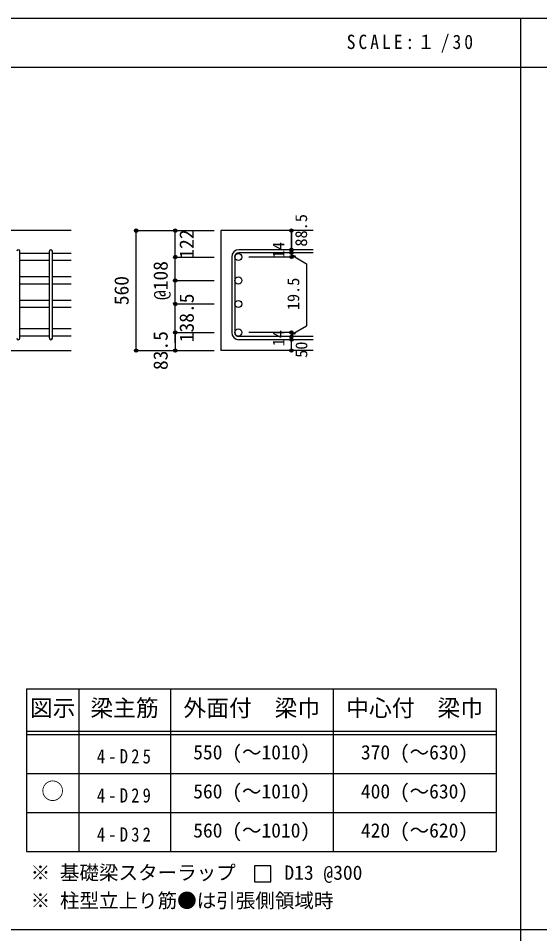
# Model space of a CAD drawing. Units: millimetres at full size, sheet at 1:30, with parts at other scales. Extents: x -5973 to 5954, y -4195 to 4201.
# Drawn here: x -3439 to -1037, y -15 to 4201 of the extents above; entities that cross this region are included whole.
import ezdxf
from ezdxf.enums import TextEntityAlignment as Align

# ---------------------------------------------------------------- set-up
doc = ezdxf.new("R2010")
doc.units = ezdxf.units.MM
doc.header["$LTSCALE"] = 30
doc.header["$PDMODE"] = 32
doc.header["$PDSIZE"] = 15
for name, color, linetype in [('0-1_躯体線', 2, 'Continuous'), ('0-5_基礎梁筋', 7, 'Continuous'), ('0-6_スタラップ筋', 7, 'Continuous'), ('0-D_寸法', 4, 'Continuous'), ('6-7_文字', 7, 'Continuous'), ('6-E_枠', 7, 'Continuous'), ('F-0_枠', 6, 'Continuous')]:
    doc.layers.add(name, color=color, linetype=linetype)
doc.styles.add('ＭＳ ゴシック', font='')
doc.styles.get('ＭＳ ゴシック').set_extended_font_data('MS Gothic')

msp = doc.modelspace()

# ---------------------------------------------------------------- linework, layer by layer
at = {"layer": '0-1_躯体線'}
for p, q in [((-3195.8, 3223.3), (-4995.8, 3223.3)), ((-2080.8, 3223.3), (-2505.8, 3223.3)), ((-2505.8, 3223.3), (-2505.8, 2670.8)), ((-3595.8, 2670.8), (-3195.8, 2670.8)), ((-2080.8, 2670.8), (-2505.8, 2670.8))]:
    msp.add_line(p, q, dxfattribs=at)
at = {"layer": '0-5_基礎梁筋'}
for p, q in [((-3295.8, 3118.1), (-3431.8, 3118.1)), ((-3295.8, 3085.1), (-3431.8, 3085.1)), ((-3195.8, 3118.1), (-3281.8, 3118.1)), ((-3195.8, 3085.1), (-3281.8, 3085.1)), ((-3295.8, 3009.95), (-3431.8, 3009.95)), ((-3195.8, 3009.95), (-3281.8, 3009.95)), ((-3295.8, 2976.95), (-3431.8, 2976.95)), ((-3195.8, 2976.95), (-3281.8, 2976.95)), ((-3295.8, 2901.8), (-3431.8, 2901.8)), ((-3295.8, 2868.8), (-3431.8, 2868.8)), ((-3195.8, 2901.8), (-3281.8, 2901.8)), ((-3195.8, 2868.8), (-3281.8, 2868.8)), ((-3295.8, 2770.8), (-3431.8, 2770.8)), ((-3195.8, 2770.8), (-3281.8, 2770.8)), ((-3295.8, 2737.8), (-3431.8, 2737.8)), ((-3195.8, 2737.8), (-3281.8, 2737.8))]:
    msp.add_line(p, q, dxfattribs=at)
at = {"layer": '0-5_基礎梁筋', "color": 3}
for centre in [(-2425.3, 3101.6), (-2425.3, 2993.45), (-2425.3, 2885.3), (-2425.3, 2754.3)]:
    msp.add_circle(centre, 16.5, dxfattribs=at)
at = {"layer": '0-6_スタラップ筋'}
for p, q in [((-3431.8, 2727.8), (-3431.8, 3128.1)), ((-3295.8, 2727.8), (-3295.8, 3128.1)), ((-3281.8, 2727.8), (-3281.8, 3128.1)), ((-2080.8, 3135.1), (-2422.3, 3135.1)), ((-2080.8, 3121.1), (-2422.3, 3121.1)), ((-2455.8, 3101.6), (-2455.8, 2754.3)), ((-2441.8, 3101.6), (-2441.8, 2754.3)), ((-2080.8, 2734.8), (-2422.3, 2734.8)), ((-2080.8, 2720.8), (-2422.3, 2720.8))]:
    msp.add_line(p, q, dxfattribs=at)
for centre, radius, start, end in [((-3438.8, 3128.1), 7, 0, 180), ((-3288.8, 3128.1), 7, 0, 180), ((-2422.3, 3101.6), 33.5, 90, 180), ((-2422.3, 3101.6), 19.5, 90, 180), ((-2422.3, 2754.3), 33.5, 180, 270), ((-2422.3, 2754.3), 19.5, 180, 270), ((-3438.8, 2727.8), 7, 180, 0), ((-3288.8, 2727.8), 7, 180, 0)]:
    msp.add_arc(centre, radius, start, end, dxfattribs=at)
at = {"layer": '0-D_寸法'}
for p, q in [((-2895.8, 3223.3), (-2715.8, 3223.3)), ((-2895.8, 3223.3), (-2715.8, 3223.3)), ((-2895.8, 2670.8), (-2895.8, 3223.3)), ((-2895.8, 2670.8), (-2895.8, 3223.3)), ((-2895.8, 2670.8), (-2895.8, 3223.3)), ((-2715.8, 3223.3), (-2535.8, 3223.3)), ((-2715.8, 3223.3), (-2535.8, 3223.3)), ((-2180.8, 3121.1), (-2180.8, 3135.1)), ((-2180.8, 3121.1), (-2180.8, 3101.6)), ((-2715.8, 3101.6), (-2535.8, 3101.6)), ((-2715.8, 3101.6), (-2535.8, 3101.6)), ((-2180.8, 3101.6), (-2376.89, 3101.6)), ((-2180.8, 3111.35), (-2161.48, 3106.18)), ((-2180.8, 3111.35), (-2110.74, 3070.9)), ((-2110.74, 3070.9), (-2110.74, 2785)), ((-2715.8, 2993.45), (-2535.8, 2993.45)), ((-2715.8, 2993.45), (-2535.8, 2993.45)), ((-2715.8, 2754.3), (-2715.8, 2974.6)), ((-2715.8, 2885.3), (-2535.8, 2885.3)), ((-2715.8, 2885.3), (-2535.8, 2885.3)), ((-2180.8, 2744.55), (-2110.74, 2785)), ((-2715.8, 2754.3), (-2535.8, 2754.3)), ((-2180.8, 2754.3), (-2376.89, 2754.3)), ((-2180.8, 2734.8), (-2180.8, 2754.3)), ((-2180.8, 2744.55), (-2161.48, 2749.73)), ((-2180.8, 2720.8), (-2180.8, 2734.8)), ((-2180.8, 2670.8), (-2180.8, 2720.8)), ((-2895.8, 2670.8), (-2715.8, 2670.8)), ((-2715.8, 2670.8), (-2535.8, 2670.8))]:
    msp.add_line(p, q, dxfattribs=at)
for points in [[(-2715.8, 2974.6), (-2715.8, 3101.6), (-2715.8, 3223.3)], [(-2180.8, 3223.3), (-2180.8, 3135.1), (-2180.8, 3223.3)], [(-2715.8, 2706.83), (-2715.8, 2754.3), (-2715.8, 2670.8)]]:
    msp.add_lwpolyline(points, dxfattribs=at)
for centre, radius in [((-2895.8, 3223.3), 8), ((-2895.8, 3223.3), 7.2), ((-2895.8, 3223.3), 6.4), ((-2895.8, 3223.3), 5.6), ((-2895.8, 3223.3), 4.8), ((-2895.8, 3223.3), 4), ((-2895.8, 3223.3), 3.2), ((-2895.8, 3223.3), 2.4), ((-2895.8, 3223.3), 1.6), ((-2895.8, 3223.3), 0.8), ((-2715.8, 3223.3), 8), ((-2715.8, 3223.3), 7.2), ((-2715.8, 3223.3), 6.4), ((-2715.8, 3223.3), 5.6), ((-2715.8, 3223.3), 4.8), ((-2715.8, 3223.3), 4), ((-2715.8, 3223.3), 3.2), ((-2715.8, 3223.3), 2.4), ((-2715.8, 3223.3), 1.6), ((-2715.8, 3223.3), 0.8), ((-2180.8, 3223.3), 4), ((-2180.8, 3223.3), 3.6), ((-2180.8, 3223.3), 3.2), ((-2180.8, 3223.3), 2.8), ((-2180.8, 3223.3), 2.4), ((-2180.8, 3223.3), 2), ((-2180.8, 3223.3), 1.6), ((-2180.8, 3223.3), 1.2), ((-2180.8, 3223.3), 0.8), ((-2180.8, 3223.3), 0.4), ((-2180.8, 3135.1), 4), ((-2180.8, 3121.1), 4), ((-2180.8, 3135.1), 3.6), ((-2180.8, 3121.1), 3.6), ((-2180.8, 3135.1), 3.2), ((-2180.8, 3121.1), 3.2), ((-2180.8, 3135.1), 2.8), ((-2180.8, 3121.1), 2.8), ((-2180.8, 3135.1), 2.4), ((-2180.8, 3121.1), 2.4), ((-2180.8, 3135.1), 2), ((-2180.8, 3121.1), 2), ((-2180.8, 3135.1), 1.6), ((-2180.8, 3121.1), 1.6), ((-2180.8, 3135.1), 1.2), ((-2180.8, 3121.1), 1.2), ((-2180.8, 3135.1), 0.8), ((-2180.8, 3121.1), 0.8), ((-2180.8, 3135.1), 0.4), ((-2180.8, 3121.1), 0.4), ((-2715.8, 3101.6), 8), ((-2715.8, 3101.6), 7.2), ((-2715.8, 3101.6), 6.4), ((-2715.8, 3101.6), 5.6), ((-2715.8, 3101.6), 4.8), ((-2715.8, 3101.6), 4), ((-2715.8, 3101.6), 3.2), ((-2715.8, 3101.6), 2.4), ((-2715.8, 3101.6), 1.6), ((-2715.8, 3101.6), 0.8), ((-2180.8, 3101.6), 4), ((-2180.8, 3101.6), 3.6), ((-2180.8, 3101.6), 3.2), ((-2180.8, 3101.6), 2.8), ((-2180.8, 3101.6), 2.4), ((-2180.8, 3101.6), 2), ((-2180.8, 3101.6), 1.6), ((-2180.8, 3101.6), 1.2), ((-2180.8, 3101.6), 0.8), ((-2180.8, 3101.6), 0.4), ((-2715.8, 2993.45), 8), ((-2715.8, 2993.45), 7.2), ((-2715.8, 2993.45), 6.4), ((-2715.8, 2993.45), 5.6), ((-2715.8, 2993.45), 4.8), ((-2715.8, 2993.45), 4), ((-2715.8, 2993.45), 3.2), ((-2715.8, 2993.45), 2.4), ((-2715.8, 2993.45), 1.6), ((-2715.8, 2993.45), 0.8), ((-2715.8, 2885.3), 8), ((-2715.8, 2885.3), 7.2), ((-2715.8, 2885.3), 6.4), ((-2715.8, 2885.3), 5.6), ((-2715.8, 2885.3), 4.8), ((-2715.8, 2885.3), 4), ((-2715.8, 2885.3), 3.2), ((-2715.8, 2885.3), 2.4), ((-2715.8, 2885.3), 1.6), ((-2715.8, 2885.3), 0.8), ((-2715.8, 2754.3), 8), ((-2715.8, 2754.3), 7.2), ((-2715.8, 2754.3), 6.4), ((-2715.8, 2754.3), 5.6), ((-2715.8, 2754.3), 4.8), ((-2715.8, 2754.3), 4), ((-2715.8, 2754.3), 3.2), ((-2715.8, 2754.3), 2.4), ((-2715.8, 2754.3), 1.6), ((-2715.8, 2754.3), 0.8), ((-2180.8, 2754.3), 4), ((-2180.8, 2754.3), 3.6), ((-2180.8, 2754.3), 3.2), ((-2180.8, 2754.3), 2.8), ((-2180.8, 2754.3), 2.4), ((-2180.8, 2754.3), 2), ((-2180.8, 2754.3), 1.6), ((-2180.8, 2754.3), 1.2), ((-2180.8, 2754.3), 0.8), ((-2180.8, 2754.3), 0.4), ((-2180.8, 2734.8), 4), ((-2180.8, 2720.8), 4), ((-2180.8, 2734.8), 3.6), ((-2180.8, 2720.8), 3.6), ((-2180.8, 2734.8), 3.2), ((-2180.8, 2720.8), 3.2), ((-2180.8, 2734.8), 2.8), ((-2180.8, 2720.8), 2.8), ((-2180.8, 2734.8), 2.4), ((-2180.8, 2720.8), 2.4), ((-2180.8, 2734.8), 2), ((-2180.8, 2720.8), 2), ((-2180.8, 2734.8), 1.6), ((-2180.8, 2720.8), 1.6), ((-2180.8, 2734.8), 1.2), ((-2180.8, 2720.8), 1.2), ((-2180.8, 2734.8), 0.8), ((-2180.8, 2720.8), 0.8), ((-2180.8, 2734.8), 0.4), ((-2180.8, 2720.8), 0.4), ((-2895.8, 2670.8), 7.2), ((-2895.8, 2670.8), 6.4), ((-2895.8, 2670.8), 5.6), ((-2895.8, 2670.8), 4.8), ((-2895.8, 2670.8), 4), ((-2895.8, 2670.8), 3.2), ((-2895.8, 2670.8), 2.4), ((-2895.8, 2670.8), 1.6), ((-2895.8, 2670.8), 0.8), ((-2715.8, 2670.8), 7.2), ((-2715.8, 2670.8), 6.4), ((-2715.8, 2670.8), 5.6), ((-2715.8, 2670.8), 4.8), ((-2715.8, 2670.8), 4), ((-2715.8, 2670.8), 3.2), ((-2715.8, 2670.8), 2.4), ((-2715.8, 2670.8), 1.6), ((-2715.8, 2670.8), 0.8), ((-2180.8, 2670.8), 4), ((-2180.8, 2670.8), 3.6), ((-2180.8, 2670.8), 3.2), ((-2180.8, 2670.8), 2.8), ((-2180.8, 2670.8), 2.4), ((-2180.8, 2670.8), 2), ((-2180.8, 2670.8), 1.6), ((-2180.8, 2670.8), 1.2), ((-2180.8, 2670.8), 0.8), ((-2180.8, 2670.8), 0.4)]:
    msp.add_circle(centre, radius, dxfattribs=at)
at = {"layer": '0-D_寸法', "color": 7}
for p in [(-2895.8, 3223.3), (-2715.8, 3223.3), (-2180.8, 3223.3), (-2180.8, 3135.1), (-2180.8, 3121.1), (-2715.8, 3101.6), (-2180.8, 3101.6), (-2715.8, 2993.45), (-2715.8, 2885.3), (-2715.8, 2754.3), (-2180.8, 2754.3), (-2180.8, 2754.3), (-2180.8, 2734.8), (-2180.8, 2720.8), (-2895.8, 2670.8), (-2895.8, 2670.8), (-2715.8, 2670.8), (-2180.8, 2670.8)]:
    msp.add_point(p, dxfattribs=at)
at = {"layer": '6-7_文字'}
msp.add_lwpolyline([(-2351.11, 222.93), (-2276.11, 222.93), (-2276.11, 297.93), (-2351.11, 297.93)], close=True, dxfattribs=at)
at = {"layer": '6-E_枠', "color": 3}
for p, q in [((-3400.52, 1112.77), (-3400.52, 362.77)), ((-3400.52, 1112.77), (-1238, 1112.77)), ((-1238, 1112.77), (-1238, 362.77)), ((-3400.52, 362.77), (-1238, 362.77))]:
    msp.add_line(p, q, dxfattribs=at)
at = {"layer": '6-E_枠'}
for p, q in [((-3160.52, 1112.77), (-3160.52, 362.77)), ((-2738, 1112.77), (-2738, 362.77)), ((-1988, 1112.77), (-1988, 362.77)), ((-3400.52, 917.77), (-1238, 917.77)), ((-3400.52, 902.77), (-1238, 902.77)), ((-3400.52, 722.77), (-1238, 722.77)), ((-3400.52, 542.77), (-1238, 542.77))]:
    msp.add_line(p, q, dxfattribs=at)
at = {"layer": 'F-0_枠'}
msp.add_line((-5972.88, 4201.15), (5954.1, 4201.15), dxfattribs=at)
at = {"layer": 'F-0_枠', "color": 2}
for p, q in [((-1124.64, 4201.15), (-1124.64, -4195.24)), ((-5972.88, 3976.15), (3723.6, 3976.15)), ((3723.6, 2.95), (-5972.88, 2.95))]:
    msp.add_line(p, q, dxfattribs=at)

# ---------------------------------------------------------------- texts
at = {"layer": '0-D_寸法', "style": 'ＭＳ ゴシック'}
for s, height, p in [('88.5', 54.99, (-2091.9, 3149.71)), ('122', 65.98, (-2610.6, 3094.06)), ('14', 54.99, (-2196.03, 3096.44)), ('@108', 65.98, (-2730.8, 2903.45)), ('560', 65.98, (-2910.8, 2879.55)), ('19.5', 54.99, (-2128.05, 2856.82)), ('138.5', 65.98, (-2610.57, 2708.94)), ('83.5', 65.98, (-2730.8, 2580.8)), ('14', 54.99, (-2196.06, 2690.12)), ('50', 54.99, (-2090.8, 2637.3))]:
    msp.add_text(s, height=height, rotation=90, dxfattribs=at).set_placement(p, align=Align.BOTTOM_LEFT)
at = {"layer": '6-7_文字', "color": 2, "style": 'ＭＳ ゴシック'}
for s, p in [('図示', (-3385.52, 962.77)), ('梁主筋', (-3106.76, 962.77)), ('外面付\u3000梁巾', (-2678, 962.77)), ('中心付\u3000梁巾', (-1928, 962.77)), ('○', (-3333.02, 580.27))]:
    msp.add_text(s, height=76.98, dxfattribs=at).set_placement(p, align=Align.BOTTOM_LEFT)
at = {"layer": '6-7_文字', "style": 'ＭＳ ゴシック'}
for s, p in [('550 (～1010)', (-2633, 767.77)), ('370 (～630)', (-1860.5, 767.77)), ('560 (～1010)', (-2633, 587.77)), ('400 (～630)', (-1860.5, 587.77)), ('560 (～1010)', (-2633, 407.77)), ('420 (～620)', (-1860.5, 407.77)), ('※ 基礎梁スターラップ     D13 @300', (-3381.96, 213.19)), ('※ 柱型立上り筋●は引張側領域時', (-3381.96, 84.68))]:
    msp.add_text(s, height=65.98, dxfattribs=at).set_placement(p, align=Align.BOTTOM_LEFT)
at = {"layer": '6-7_文字', "color": 2, "insert": (-1925.98, 4043.65), "char_height": 65.98, "attachment_point": 7, "style": 'ＭＳ ゴシック'}
msp.add_mtext('\\T1.34;\\W0.9;SCALE:１/30', dxfattribs=at)
at = {"layer": '6-7_文字', "char_height": 65.98, "attachment_point": 7, "style": 'ＭＳ ゴシック'}
for s, insert in [('\\T1.38;\\W0.85;4-D25', (-3076.76, 767.77)), ('\\T1.38;\\W0.85;4-D29', (-3076.76, 587.77)), ('\\T1.38;\\W0.85;4-D32', (-3076.76, 407.77))]:
    msp.add_mtext(s, dxfattribs=dict(at, insert=insert))

doc.saveas('drawing.dxf')
